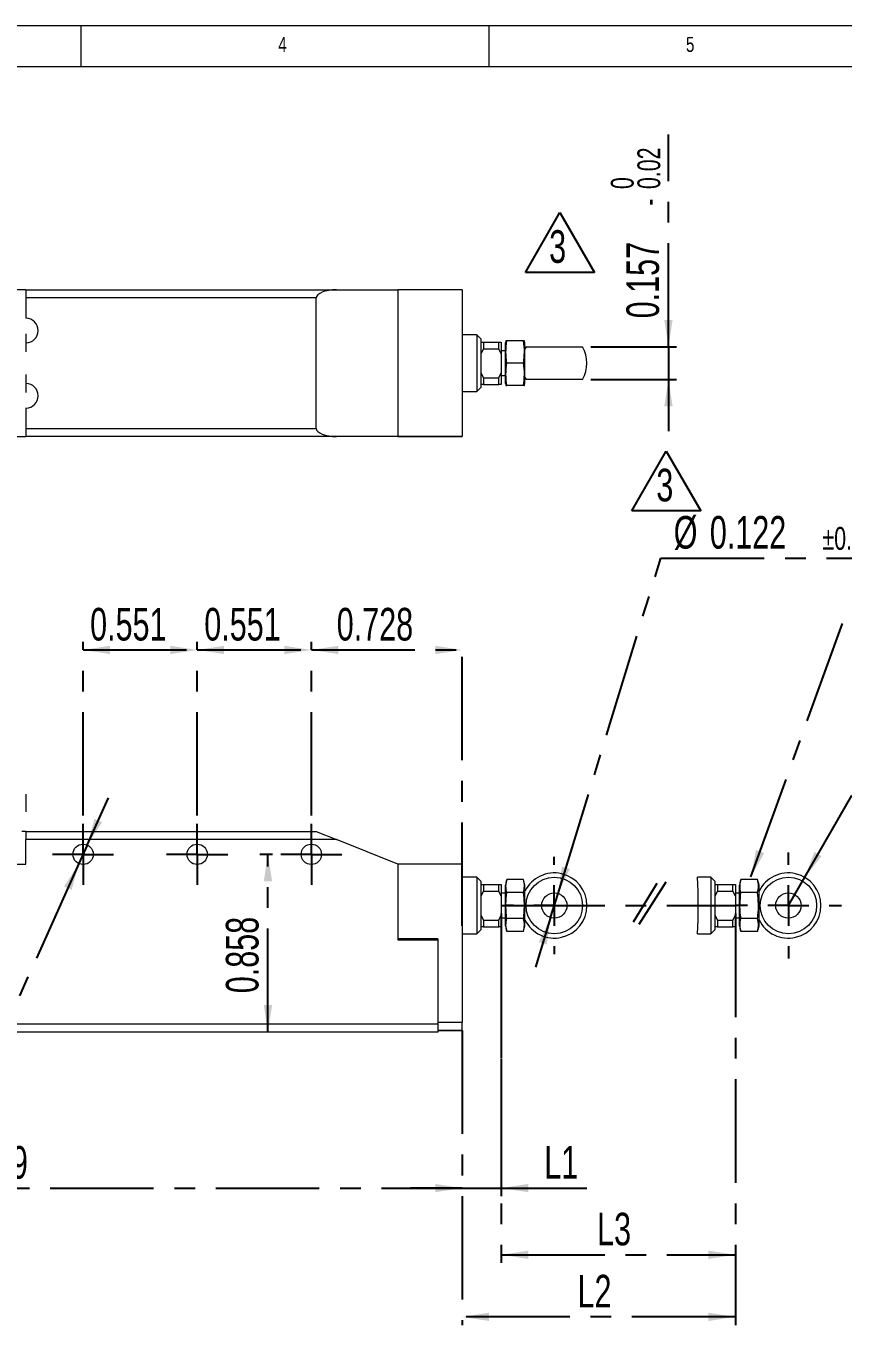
# Model space of a CAD drawing. Header units: inches. Extents: x 0.2 to 16.3, y 0.2 to 11.5.
# Drawn here: x 6.03 to 9.98, y 5.22 to 11.5 of the extents above; entities that cross this region are included whole.
import ezdxf

# ---------------------------------------------------------------- set-up
doc = ezdxf.new("R2010")
doc.units = ezdxf.units.IN
doc.header["$MEASUREMENT"] = 0
doc.linetypes.add('CENTERX2', pattern=[0.8, 0.5, -0.1, 0.1, -0.1])
doc.layers.add('CENTER_LINE', color=7, linetype='CENTERX2')
doc.layers.add('DIMENSION', color=7, linetype='Continuous')
doc.styles.add('SLDTEXTSTYLE0', font='TXT', dxfattribs={"width": 0.7})
doc.styles.add('SLDTEXTSTYLE2', font='TXT', dxfattribs={"width": 0.75})
doc.dimstyles.new('SLDDIMSTYLE0', dxfattribs={"dimtxt": 0.15748, "dimasz": 0.13, "dimexe": 0, "dimexo": 0.0625, "dimgap": 0.03937, "dimtad": 1, "dimdec": 3, "dimrnd": 1e-09, "dimzin": 12, "dimdsep": 46, "dimtxsty": 'SLDTEXTSTYLE0', "dimsah": 1, "dimcen": 0.09, "dimadec": 0, "dimazin": 3, "dimtfac": 1, "dimtdec": 3, "dimtofl": 0, "dimtmove": 0, "dimatfit": 3, "dimfxl": 1, "dimfrac": 2, "dimtolj": 1, "dimtzin": 12, "dimarcsym": 0})
doc.dimstyles.new('SLDDIMSTYLE10', dxfattribs={"dimtxt": 0.15748, "dimasz": 0.13, "dimexe": 0, "dimexo": 0.0625, "dimgap": 0.03937, "dimtad": 0, "dimtih": 1, "dimtoh": 1, "dimdec": 3, "dimrnd": 1e-09, "dimzin": 12, "dimdsep": 46, "dimtxsty": 'SLDTEXTSTYLE0', "dimsah": 1, "dimcen": 0, "dimadec": 0, "dimazin": 3, "dimtfac": 1, "dimtdec": 3, "dimtofl": 0, "dimtmove": 0, "dimatfit": 3, "dimfxl": 1, "dimfrac": 2, "dimtolj": 1, "dimtzin": 12, "dimarcsym": 0})
doc.dimstyles.new('SLDDIMSTYLE2', dxfattribs={"dimtxt": 0.15748, "dimasz": 0.13, "dimexe": 0, "dimexo": 0.0625, "dimgap": 0.03937, "dimtad": 1, "dimdec": 3, "dimrnd": 1e-09, "dimdsep": 46, "dimtxsty": 'SLDTEXTSTYLE0', "dimsah": 1, "dimcen": 0.09, "dimadec": 0, "dimazin": 2, "dimtfac": 1, "dimtdec": 3, "dimtofl": 0, "dimtmove": 0, "dimatfit": 3, "dimfxl": 1, "dimfrac": 2, "dimtolj": 1, "dimtzin": 12, "dimarcsym": 0})
doc.dimstyles.new('SLDDIMSTYLE4', dxfattribs={"dimtxt": 0.15748, "dimasz": 0.13, "dimexe": 0, "dimexo": 0.0625, "dimgap": 0.03937, "dimtad": 1, "dimdec": 3, "dimrnd": 1e-09, "dimzin": 12, "dimdsep": 46, "dimtxsty": 'SLDTEXTSTYLE0', "dimsah": 1, "dimcen": 0.09, "dimadec": 0, "dimazin": 3, "dimtfac": 1, "dimtdec": 3, "dimtmove": 0, "dimatfit": 0, "dimfxl": 1, "dimfrac": 2, "dimtolj": 1, "dimtzin": 12, "dimarcsym": 0})
doc.dimstyles.new('SLDDIMSTYLE5', dxfattribs={"dimtxt": 0.15748, "dimasz": 0.13, "dimexe": 0, "dimexo": 0.0625, "dimgap": 0.03937, "dimtad": 0, "dimtih": 1, "dimtoh": 1, "dimdec": 3, "dimrnd": 1e-09, "dimzin": 12, "dimdsep": 46, "dimtxsty": 'SLDTEXTSTYLE0', "dimsah": 1, "dimcen": 0, "dimadec": 0, "dimazin": 3, "dimtfac": 1, "dimtdec": 3, "dimtmove": 0, "dimatfit": 3, "dimfxl": 1, "dimfrac": 2, "dimtolj": 1, "dimtzin": 12, "dimarcsym": 0})
doc.dimstyles.new('SLDDIMSTYLE6', dxfattribs={"dimtxt": 0.15748, "dimasz": 0.13, "dimexe": 0, "dimexo": 0.0625, "dimgap": 0.03937, "dimtad": 0, "dimtih": 1, "dimtoh": 1, "dimdec": 3, "dimrnd": 1e-09, "dimdsep": 46, "dimtxsty": 'SLDTEXTSTYLE0', "dimsah": 1, "dimcen": 0, "dimadec": 0, "dimazin": 2, "dimtol": 1, "dimtp": 0.0039, "dimtm": 0.0039, "dimtfac": 1, "dimtdec": 3, "dimtmove": 0, "dimatfit": 3, "dimfxl": 1, "dimfrac": 2, "dimtolj": 1, "dimarcsym": 0})
doc.dimstyles.new('SLDDIMSTYLE7', dxfattribs={"dimtxt": 0.18, "dimasz": 0.13, "dimexe": 0, "dimexo": 0.0625, "dimgap": 0, "dimtad": 0, "dimtih": 1, "dimtoh": 1, "dimdec": 0, "dimrnd": 1e-09, "dimzin": 0, "dimdsep": 46, "dimtxsty": 'Standard', "dimsah": 1, "dimcen": 0.09, "dimadec": 0, "dimazin": 0, "dimtfac": 0.13, "dimtdec": 0, "dimtofl": 0, "dimtmove": 0, "dimatfit": 3, "dimfxl": 1, "dimfrac": 2, "dimtolj": 1, "dimtzin": 0, "dimarcsym": 0})
doc.dimstyles.new('SLDDIMSTYLE9', dxfattribs={"dimtxt": 0.15748, "dimasz": 0.13, "dimexe": 0, "dimexo": 0.0625, "dimgap": 0.03937, "dimtad": 1, "dimdec": 3, "dimrnd": 1e-09, "dimdsep": 46, "dimtxsty": 'SLDTEXTSTYLE0', "dimsah": 1, "dimcen": 0.09, "dimadec": 0, "dimazin": 2, "dimtol": 1, "dimtm": 0.0196, "dimtfac": 1, "dimtdec": 3, "dimtmove": 0, "dimatfit": 0, "dimfxl": 1, "dimfrac": 2, "dimtolj": 1, "dimarcsym": 0})

# ---------------------------------------------------------------- blocks, each defined once
blk = doc.blocks.new('_D')
at = {"layer": 'CENTER_LINE'}
for p, q in [((8.3276, 7.2094), (8.3276, 5.5227)), ((9.4578, 7.2094), (9.4578, 5.5227)), ((8.3276, 5.562), (9.4578, 5.562))]:
    blk.add_line(p, q, dxfattribs=at)
for points in [[(8.3276, 5.562), (8.4576, 5.542), (8.4576, 5.582)], [(9.4578, 5.562), (9.3278, 5.582), (9.3278, 5.542)]]:
    blk.add_solid(points, dxfattribs=at)
at = {"layer": 'CENTER_LINE', "insert": (8.7901, 5.765), "char_height": 0.15748, "attachment_point": 1, "style": 'SLDTEXTSTYLE0'}
blk.add_mtext('L3', dxfattribs=at)
blk = doc.blocks.new('_D_1')
at = {"layer": 'CENTER_LINE'}
for p, q in [((9.4578, 7.2094), (9.4578, 5.2229)), ((8.1386, 6.6456), (8.1386, 5.2229)), ((9.4578, 5.2622), (8.1386, 5.2622))]:
    blk.add_line(p, q, dxfattribs=at)
for points in [[(8.1386, 5.2622), (8.2686, 5.2422), (8.2686, 5.2822)], [(9.4578, 5.2622), (9.3278, 5.2822), (9.3278, 5.2422)]]:
    blk.add_solid(points, dxfattribs=at)
at = {"layer": 'CENTER_LINE', "insert": (8.6956, 5.4652), "char_height": 0.15748, "attachment_point": 1, "style": 'SLDTEXTSTYLE0'}
blk.add_mtext('L2', dxfattribs=at)
blk = doc.blocks.new('_D_6')
at = {"layer": 'CENTER_LINE'}
for p, q in [((3.7488, 7.0471), (3.7488, 5.8448)), ((8.1386, 6.6456), (8.1386, 5.8448)), ((3.7488, 5.8842), (8.1386, 5.8842))]:
    blk.add_line(p, q, dxfattribs=at)
for points in [[(3.7488, 5.8842), (3.8788, 5.8642), (3.8788, 5.9042)], [(8.1386, 5.8842), (8.0086, 5.9042), (8.0086, 5.8642)]]:
    blk.add_solid(points, dxfattribs=at)
at = {"layer": 'CENTER_LINE', "insert": (5.7549, 6.0872), "char_height": 0.15748, "attachment_point": 1, "style": 'SLDTEXTSTYLE0'}
blk.add_mtext('4.39', dxfattribs=at)
blk = doc.blocks.new('_D_7')
at = {"layer": 'CENTER_LINE'}
for p, q in [((8.3276, 7.1068), (8.3276, 5.8448)), ((8.1386, 6.6456), (8.1386, 5.8448)), ((8.1386, 5.8842), (7.8886, 5.8842)), ((8.1386, 5.8842), (8.3276, 5.8842)), ((8.3276, 5.8842), (8.7399, 5.8842))]:
    blk.add_line(p, q, dxfattribs=at)
for points in [[(8.1386, 5.8842), (8.0086, 5.9042), (8.0086, 5.8642)], [(8.3276, 5.8842), (8.4576, 5.8642), (8.4576, 5.9042)]]:
    blk.add_solid(points, dxfattribs=at)
at = {"layer": 'CENTER_LINE', "insert": (8.5347, 6.0872), "char_height": 0.15748, "attachment_point": 1, "style": 'SLDTEXTSTYLE0'}
blk.add_mtext('L1', dxfattribs=at)
blk = doc.blocks.new('_D_13')
at = {"layer": 'CENTER_LINE'}
for p, q in [((6.3079, 7.6828), (6.3079, 8.5222)), ((6.3079, 8.4829), (6.8591, 8.4829)), ((6.8591, 7.6828), (6.8591, 8.5222))]:
    blk.add_line(p, q, dxfattribs=at)
for points in [[(6.3079, 8.4829), (6.4379, 8.4629), (6.4379, 8.5029)], [(6.8591, 8.4829), (6.7291, 8.5029), (6.7291, 8.4629)]]:
    blk.add_solid(points, dxfattribs=at)
at = {"layer": 'CENTER_LINE', "insert": (6.342, 8.6859), "char_height": 0.15748, "attachment_point": 1, "style": 'SLDTEXTSTYLE0'}
blk.add_mtext('0.551', dxfattribs=at)
blk = doc.blocks.new('_D_14')
at = {"layer": 'CENTER_LINE'}
for p, q in [((6.8591, 7.6828), (6.8591, 8.5222)), ((6.8591, 8.4829), (7.4102, 8.4829)), ((7.4102, 7.6828), (7.4102, 8.5222))]:
    blk.add_line(p, q, dxfattribs=at)
for points in [[(6.8591, 8.4829), (6.9891, 8.4629), (6.9891, 8.5029)], [(7.4102, 8.4829), (7.2802, 8.5029), (7.2802, 8.4629)]]:
    blk.add_solid(points, dxfattribs=at)
at = {"layer": 'CENTER_LINE', "insert": (6.8932, 8.6859), "char_height": 0.15748, "attachment_point": 1, "style": 'SLDTEXTSTYLE0'}
blk.add_mtext('0.551', dxfattribs=at)
blk = doc.blocks.new('_D_15')
at = {"layer": 'CENTER_LINE'}
for p, q in [((7.4102, 7.6828), (7.4102, 8.5222)), ((7.4102, 8.4829), (8.1386, 8.4829)), ((8.1386, 7.1501), (8.1386, 8.5222))]:
    blk.add_line(p, q, dxfattribs=at)
for points in [[(7.4102, 8.4829), (7.5402, 8.4629), (7.5402, 8.5029)], [(8.1386, 8.4829), (8.0086, 8.5029), (8.0086, 8.4629)]]:
    blk.add_solid(points, dxfattribs=at)
at = {"layer": 'CENTER_LINE', "insert": (7.5329, 8.6859), "char_height": 0.15748, "attachment_point": 1, "style": 'SLDTEXTSTYLE0'}
blk.add_mtext('0.728', dxfattribs=at)
blk = doc.blocks.new('_D_16')
at = {"layer": 'CENTER_LINE'}
for p, q in [((7.2232, 7.4958), (7.1612, 7.4958)), ((7.2006, 6.6375), (7.2006, 7.4958))]:
    blk.add_line(p, q, dxfattribs=at)
for points in [[(7.2006, 7.4958), (7.1806, 7.3658), (7.2206, 7.3658)], [(7.2006, 6.6375), (7.2206, 6.7675), (7.1806, 6.7675)]]:
    blk.add_solid(points, dxfattribs=at)
at = {"layer": 'CENTER_LINE', "insert": (6.9976, 6.8252), "char_height": 0.15748, "attachment_point": 1, "rotation": 90, "style": 'SLDTEXTSTYLE0'}
blk.add_mtext('0.858', dxfattribs=at)
blk = doc.blocks.new('_D_17')
at = {"layer": 'CENTER_LINE'}
for p, q in [((6.328, 7.5407), (6.4305, 7.7687)), ((6.328, 7.5407), (6.2877, 7.4509)), ((6.2877, 7.4509), (5.6977, 6.1379)), ((5.6977, 6.1379), (4.2793, 6.1379))]:
    blk.add_line(p, q, dxfattribs=at)
for points in [[(6.328, 7.5407), (6.3996, 7.6511), (6.3631, 7.6675)], [(6.2877, 7.4509), (6.2162, 7.3405), (6.2527, 7.3241)]]:
    blk.add_solid(points, dxfattribs=at)
at = {"layer": 'CENTER_LINE', "char_height": 0.15748, "attachment_point": 1, "style": 'SLDTEXTSTYLE0'}
for s, insert in [('3-TAP#5 HOLE', (4.2793, 6.5244)), ('DEPTH 0.335', (4.383, 6.3409))]:
    blk.add_mtext(s, dxfattribs=dict(at, insert=insert))
blk = doc.blocks.new('_D_18')
at = {"layer": 'CENTER_LINE'}
for p, q in [((8.6013, 7.3069), (9.0976, 8.9267)), ((9.0976, 8.9267), (10.8742, 8.9267)), ((8.5656, 7.1902), (8.6013, 7.3069)), ((8.5656, 7.1902), (8.4923, 6.9512))]:
    blk.add_line(p, q, dxfattribs=at)
for points in [[(8.6013, 7.3069), (8.6585, 7.4253), (8.6203, 7.4371)], [(8.5656, 7.1902), (8.5084, 7.0718), (8.5466, 7.0601)]]:
    blk.add_solid(points, dxfattribs=at)
at = {"layer": 'CENTER_LINE', "attachment_point": 1, "style": 'SLDTEXTSTYLE0'}
for s, insert, char_height in [('%%c', (9.1601, 9.1297), 0.15748), ('0.122', (9.3345, 9.1297), 0.15748), ('HOLE', (10.3826, 9.1297), 0.15748), ('±0.004', (9.8784, 9.0766), 0.11024)]:
    blk.add_mtext(s, dxfattribs=dict(at, insert=insert, char_height=char_height))
blk = doc.blocks.new('SW_CENTERMARKSYMBOL_1')
at = {"layer": 'CENTER_LINE', "color": 0}
for p, q in [((0, 0.0984), (0, 0.1476)), ((0, 0), (0, 0.0984)), ((-0.0984, 0), (-0.1476, 0)), ((0, 0), (-0.0984, 0)), ((0, 0), (0, -0.0984)), ((0, 0), (0.0984, 0)), ((0.0984, 0), (0.1476, 0)), ((0, -0.0984), (0, -0.1476))]:
    blk.add_line(p, q, dxfattribs=at)
blk = doc.blocks.new('SW_CENTERMARKSYMBOL_2')
at = {"layer": 'CENTER_LINE', "color": 0}
for p, q in [((0, 0.0984), (0, 0.1476)), ((0, 0), (0, 0.0984)), ((-0.0984, 0), (-0.1476, 0)), ((0, 0), (-0.0984, 0)), ((0, 0), (0, -0.0984)), ((0, 0), (0.0984, 0)), ((0.0984, 0), (0.1476, 0)), ((0, -0.0984), (0, -0.1476))]:
    blk.add_line(p, q, dxfattribs=at)
blk = doc.blocks.new('SW_CENTERMARKSYMBOL_3')
at = {"layer": 'CENTER_LINE', "color": 0}
for p, q in [((0, 0.0984), (0, 0.1476)), ((0, 0), (0, 0.0984)), ((-0.0984, 0), (-0.1476, 0)), ((0, 0), (-0.0984, 0)), ((0, 0), (0, -0.0984)), ((0, 0), (0.0984, 0)), ((0.0984, 0), (0.1476, 0)), ((0, -0.0984), (0, -0.1476))]:
    blk.add_line(p, q, dxfattribs=at)
blk = doc.blocks.new('SW_CENTERMARKSYMBOL_4')
at = {"layer": 'CENTER_LINE', "color": 0}
for p, q in [((0, 0.1969), (0, 0.2348)), ((0, 0), (0, 0.0984)), ((-0.1969, 0), (-0.2348, 0)), ((0, 0), (-0.0984, 0)), ((0, 0), (0, -0.0984)), ((0, 0), (0.0984, 0)), ((0.1969, 0), (0.2348, 0)), ((0, -0.1969), (0, -0.2348))]:
    blk.add_line(p, q, dxfattribs=at)
blk = doc.blocks.new('_D_26')
at = {"layer": 'CENTER_LINE'}
for p, q in [((9.1346, 9.9465), (9.1346, 10.9728)), ((8.7592, 9.9465), (9.174, 9.9465)), ((9.1346, 9.9465), (9.1346, 9.789)), ((8.7592, 9.789), (9.174, 9.789)), ((9.1346, 9.789), (9.1346, 9.539))]:
    blk.add_line(p, q, dxfattribs=at)
for points in [[(9.1346, 9.9465), (9.1546, 10.0765), (9.1146, 10.0765)], [(9.1346, 9.789), (9.1146, 9.659), (9.1546, 9.659)]]:
    blk.add_solid(points, dxfattribs=at)
at = {"layer": 'CENTER_LINE', "attachment_point": 1, "rotation": 90, "style": 'SLDTEXTSTYLE0'}
for s, insert, char_height in [('0.02', (8.9847, 10.7085), 0.11024), ('0', (8.8563, 10.7085), 0.1102), ('-', (8.9847, 10.6283), 0.1102), ('0.157', (8.9316, 10.0843), 0.15748)]:
    blk.add_mtext(s, dxfattribs=dict(at, insert=insert, char_height=char_height))
blk = doc.blocks.new('SW_NOTE_0_7')
at = {"layer": 'CENTER_LINE', "color": 0}
for p, q in [((-0.1147, -0.0006), (0.052, 0.2881)), ((0.052, 0.2881), (0.2187, -0.0006)), ((0.2187, -0.0006), (-0.1147, -0.0006))]:
    blk.add_line(p, q, dxfattribs=at)
at = {"layer": 'CENTER_LINE', "color": 0, "insert": (0, 0.203), "char_height": 0.1575, "attachment_point": 1, "style": 'SLDTEXTSTYLE0'}
blk.add_mtext('3', dxfattribs=at)
blk = doc.blocks.new('SW_NOTE_0_8')
at = {"layer": 'CENTER_LINE', "color": 0}
for p, q in [((-0.1183, -0.0003), (0.0484, 0.2884)), ((0.0484, 0.2884), (0.2151, -0.0003)), ((0.2151, -0.0003), (-0.1183, -0.0003))]:
    blk.add_line(p, q, dxfattribs=at)
at = {"layer": 'CENTER_LINE', "color": 0, "insert": (0, 0.203), "char_height": 0.1575, "attachment_point": 1, "style": 'SLDTEXTSTYLE0'}
blk.add_mtext('3', dxfattribs=at)
blk = doc.blocks.new('_D_34')
at = {"layer": 'CENTER_LINE'}
for p, q in [((9.7924, 7.3849), (10.0206, 7.7802)), ((10.0206, 7.7802), (12.1829, 7.7802)), ((9.7137, 7.2486), (9.7924, 7.3849))]:
    blk.add_line(p, q, dxfattribs=at)
blk.add_solid([(9.7924, 7.3849), (9.8747, 7.4875), (9.8401, 7.5075)], dxfattribs=at)
at = {"layer": 'CENTER_LINE', "char_height": 0.15748, "attachment_point": 1, "style": 'SLDTEXTSTYLE0'}
for s, insert in [('ROD END TIP SUS', (10.3381, 8.18)), ('SPHERE R0.157', (10.0831, 7.9832)), ('0.004', (11.698, 7.9832)), ('%%p', (11.5289, 7.9832))]:
    blk.add_mtext(s, dxfattribs=dict(at, insert=insert))
blk = doc.blocks.new('SW_CENTERMARKSYMBOL_12')
at = {"layer": 'CENTER_LINE', "color": 0}
for p, q in [((0, 0.1969), (0, 0.2559)), ((0, 0), (0, 0.0984)), ((-0.1969, 0), (-0.2559, 0)), ((0, 0), (-0.0984, 0)), ((0, 0), (0, -0.0984)), ((0, 0), (0.0984, 0)), ((0.1969, 0), (0.2559, 0)), ((0, -0.1969), (0, -0.2559))]:
    blk.add_line(p, q, dxfattribs=at)

msp = doc.modelspace()

# ---------------------------------------------------------------- linework, layer by layer
at = {"color": 7, "linetype": 'Continuous', "lineweight": 18}
for p, q in [((16.3386, 11.4961), (0.1969, 11.4961)), ((6.2992, 11.2992), (6.2992, 11.4961)), ((8.2677, 11.4961), (8.2677, 11.2992)), ((16.1516, 11.2992), (0.3937, 11.2992)), ((6.0323, 10.2221), (4.3315, 10.2221)), ((6.0323, 10.2221), (7.5323, 10.2221)), ((6.0323, 10.2221), (6.0323, 10.1827)), ((7.4339, 10.1827), (6.0323, 10.1827)), ((6.0323, 10.1827), (6.0323, 10.0843)), ((7.4339, 9.5528), (7.4339, 10.1827)), ((7.5323, 10.2221), (7.8276, 10.2221)), ((8.1386, 10.2222), (7.8276, 10.2222)), ((7.8276, 10.2222), (7.8276, 9.5135)), ((7.8276, 10.2221), (7.8276, 10.1237)), ((8.1386, 10.2222), (8.1386, 9.5135)), ((6.0323, 10.0095), (6.0323, 9.9229)), ((8.2094, 10.0048), (8.1386, 10.0048)), ((8.2291, 9.9851), (8.2094, 10.0048)), ((8.2094, 10.0048), (8.2094, 9.7727)), ((8.2291, 9.9851), (8.2291, 9.7864)), ((8.3499, 9.9761), (8.3472, 9.9662)), ((8.4346, 9.9761), (8.3544, 9.9761)), ((8.4417, 9.9662), (8.4391, 9.9761)), ((8.2291, 9.9699), (8.241, 9.9699)), ((8.241, 9.9376), (8.2291, 9.9134)), ((8.241, 9.9699), (8.241, 9.9376)), ((8.241, 9.9699), (8.3157, 9.9699)), ((8.241, 9.9376), (8.3157, 9.9376)), ((8.3157, 9.9376), (8.3157, 9.9699)), ((8.3157, 9.9699), (8.3276, 9.9699)), ((8.3276, 9.9135), (8.3157, 9.9376)), ((8.3276, 9.9699), (8.3276, 9.9135)), ((8.3472, 9.9268), (8.3276, 9.9268)), ((8.3276, 9.9135), (8.3276, 9.8216)), ((8.3472, 9.7694), (8.3472, 9.9662)), ((8.4417, 9.7694), (8.4417, 9.9662)), ((8.4471, 9.9465), (8.7198, 9.9465)), ((8.4346, 9.8678), (8.3544, 9.8678)), ((6.0323, 9.8127), (6.0323, 9.7261)), ((8.2291, 9.8216), (8.2409, 9.7975)), ((8.2291, 9.7864), (8.2291, 9.7505)), ((8.2409, 9.7975), (8.3157, 9.7975)), ((8.2409, 9.7975), (8.2409, 9.7652)), ((8.3157, 9.7975), (8.3276, 9.8216)), ((8.3157, 9.7652), (8.3157, 9.7975)), ((8.3276, 9.8216), (8.3276, 9.7652)), ((8.3276, 9.8087), (8.3472, 9.8087)), ((8.7198, 9.789), (8.4471, 9.789)), ((8.1386, 9.7308), (8.2094, 9.7308)), ((8.2094, 9.7727), (8.2094, 9.7308)), ((8.2094, 9.7308), (8.2291, 9.7505)), ((8.2409, 9.7652), (8.2291, 9.7652)), ((8.2409, 9.7652), (8.3157, 9.7652)), ((8.3276, 9.7652), (8.3157, 9.7652)), ((8.3472, 9.7694), (8.3499, 9.7595)), ((8.4346, 9.7595), (8.3544, 9.7595)), ((8.4391, 9.7595), (8.4417, 9.7694)), ((6.0323, 9.6513), (6.0323, 9.5528)), ((6.0323, 9.5528), (7.4339, 9.5528)), ((6.0323, 9.5528), (6.0323, 9.5135)), ((4.3315, 9.5135), (6.0323, 9.5135)), ((7.5323, 9.5135), (6.0323, 9.5135)), ((7.8276, 9.5135), (7.5323, 9.5135)), ((7.8276, 9.5135), (7.8276, 9.5135)), ((8.1386, 9.5135), (7.8276, 9.5135)), ((7.8276, 9.5135), (7.8276, 9.5134)), ((7.8276, 9.5134), (8.0205, 9.5134)), ((8.0205, 9.5134), (8.0205, 9.5132)), ((8.0205, 9.5132), (8.1386, 9.5132)), ((8.1386, 9.5135), (8.1386, 9.5132)), ((6.0323, 7.7872), (6.0323, 7.7439)), ((6.0323, 7.7439), (6.0323, 7.7006)), ((6.0323, 7.606), (6.0126, 7.606)), ((6.0323, 7.606), (7.4339, 7.606)), ((6.0323, 7.606), (6.0323, 7.5667)), ((7.4339, 7.606), (7.5323, 7.5667)), ((7.5323, 7.5667), (6.0323, 7.5667)), ((6.0323, 7.4486), (6.0323, 7.5667)), ((7.8276, 7.4486), (7.5323, 7.5667)), ((4.3315, 7.4486), (6.0323, 7.4486)), ((7.8276, 7.4488), (7.8276, 7.4486)), ((8.1386, 7.4488), (7.8276, 7.4488)), ((7.8276, 7.4486), (7.8276, 7.2912)), ((8.1386, 7.4488), (8.1386, 6.685)), ((8.2094, 7.3856), (8.1386, 7.3856)), ((8.2291, 7.3659), (8.2094, 7.3856)), ((8.2094, 7.3856), (8.2094, 7.3472)), ((8.2094, 7.3472), (8.2094, 7.1116)), ((8.2291, 7.3659), (8.2291, 7.333)), ((8.2291, 7.3509), (8.2409, 7.3509)), ((8.2409, 7.3509), (8.2409, 7.3186)), ((8.2409, 7.3509), (8.3157, 7.3509)), ((8.3157, 7.3186), (8.3157, 7.3509)), ((8.3157, 7.3509), (8.3276, 7.3509)), ((8.3276, 7.3509), (8.3276, 7.2945)), ((8.3544, 7.3736), (8.3472, 7.347)), ((8.3472, 7.2486), (8.3472, 7.347)), ((8.4346, 7.3736), (8.3544, 7.3736)), ((8.4417, 7.347), (8.4346, 7.3736)), ((8.4417, 7.2486), (8.4417, 7.347)), ((9.3397, 7.3856), (9.2751, 7.3856)), ((9.3593, 7.3659), (9.3397, 7.3856)), ((9.3397, 7.3856), (9.3397, 7.3472)), ((9.3397, 7.3472), (9.3397, 7.1116)), ((9.3593, 7.3659), (9.3593, 7.333)), ((9.3593, 7.3509), (9.3712, 7.3509)), ((9.3712, 7.3509), (9.3712, 7.3186)), ((9.3712, 7.3509), (9.446, 7.3509)), ((9.446, 7.3186), (9.446, 7.3509)), ((9.446, 7.3509), (9.4578, 7.3509)), ((9.4578, 7.3509), (9.4578, 7.2945)), ((9.4846, 7.3736), (9.4775, 7.347)), ((9.4775, 7.2486), (9.4775, 7.347)), ((9.5648, 7.3736), (9.4846, 7.3736)), ((9.5719, 7.347), (9.5648, 7.3736)), ((9.5719, 7.2486), (9.5719, 7.347)), ((7.8276, 7.2912), (7.8276, 7.0877)), ((8.2291, 7.333), (8.2291, 7.1312)), ((8.2409, 7.3186), (8.2291, 7.2945)), ((8.2409, 7.3186), (8.3157, 7.3186)), ((8.3276, 7.2945), (8.3157, 7.3186)), ((8.3472, 7.3076), (8.3276, 7.3076)), ((8.3276, 7.2945), (8.3276, 7.2026)), ((8.4346, 7.3111), (8.3544, 7.3111)), ((9.3593, 7.333), (9.3593, 7.1312)), ((9.3712, 7.3186), (9.3593, 7.2945)), ((9.3712, 7.3186), (9.446, 7.3186)), ((9.4578, 7.2945), (9.446, 7.3186)), ((9.4775, 7.3076), (9.4578, 7.3076)), ((9.4578, 7.2945), (9.4578, 7.2026)), ((9.5648, 7.3111), (9.4846, 7.3111)), ((8.3472, 7.1501), (8.3472, 7.2486)), ((8.4417, 7.1501), (8.4417, 7.2486)), ((9.4775, 7.1501), (9.4775, 7.2486)), ((9.5719, 7.1501), (9.5719, 7.2486)), ((8.2291, 7.2026), (8.2409, 7.1786)), ((8.2409, 7.1786), (8.3157, 7.1786)), ((8.2409, 7.1786), (8.2409, 7.1462)), ((8.3157, 7.1786), (8.3276, 7.2026)), ((8.3157, 7.1462), (8.3157, 7.1786)), ((8.3276, 7.2026), (8.3276, 7.1462)), ((8.3276, 7.1895), (8.3472, 7.1895)), ((8.4346, 7.1861), (8.3544, 7.1861)), ((9.3593, 7.2026), (9.3712, 7.1786)), ((9.3712, 7.1786), (9.446, 7.1786)), ((9.3712, 7.1786), (9.3712, 7.1462)), ((9.446, 7.1786), (9.4578, 7.2026)), ((9.446, 7.1462), (9.446, 7.1786)), ((9.4578, 7.2026), (9.4578, 7.1462)), ((9.4578, 7.1895), (9.4775, 7.1895)), ((9.5648, 7.1861), (9.4846, 7.1861)), ((8.1386, 7.1116), (8.2094, 7.1116)), ((8.2094, 7.1116), (8.2291, 7.1312)), ((8.2409, 7.1462), (8.2291, 7.1462)), ((8.2409, 7.1462), (8.3157, 7.1462)), ((8.3276, 7.1462), (8.3157, 7.1462)), ((8.3472, 7.1501), (8.3544, 7.1235)), ((8.4346, 7.1235), (8.3544, 7.1235)), ((8.4346, 7.1235), (8.4417, 7.1501)), ((9.2747, 7.1116), (9.3397, 7.1116)), ((9.3397, 7.1116), (9.3593, 7.1312)), ((9.3712, 7.1462), (9.3593, 7.1462)), ((9.3712, 7.1462), (9.446, 7.1462)), ((9.4578, 7.1462), (9.446, 7.1462)), ((9.4775, 7.1501), (9.4846, 7.1235)), ((9.5648, 7.1235), (9.4846, 7.1235)), ((9.5648, 7.1235), (9.5719, 7.1501)), ((7.8276, 7.0877), (7.8276, 7.0824)), ((7.8276, 7.0877), (8.0205, 7.0877)), ((8.0205, 7.0875), (7.8276, 7.0875)), ((7.8276, 7.0824), (8.0205, 7.0824)), ((8.0205, 7.0877), (8.0205, 6.685)), ((4.3315, 6.6769), (8.0205, 6.6769)), ((8.0205, 6.685), (8.1386, 6.685)), ((8.0205, 6.685), (8.0205, 6.681)), ((8.0205, 6.681), (8.0205, 6.6769)), ((8.0205, 6.6769), (8.0205, 6.6375)), ((8.1386, 6.6456), (8.1386, 6.685)), ((8.0205, 6.6375), (4.3315, 6.6375)), ((8.1386, 6.6456), (8.0205, 6.6456)), ((8.0205, 6.6454), (8.1386, 6.6454)), ((8.1386, 6.6456), (8.1386, 6.6454))]:
    msp.add_line(p, q, dxfattribs=at)
for centre, radius in [((6.3079, 7.4958), 0.0492), ((6.8591, 7.4958), 0.0492), ((7.4102, 7.4958), 0.0492), ((8.5835, 7.2486), 0.1364), ((9.7137, 7.2486), 0.1364), ((8.5835, 7.2486), 0.061), ((9.7137, 7.2486), 0.061)]:
    msp.add_circle(centre, radius, dxfattribs=at)
for centre, radius, start, end in [((6.0323, 10.0253), 0.0591, 270, 90), ((8.5835, 9.8678), 0.1575, 150, 154.15807), ((8.5835, 9.8678), 0.1575, 330, 30), ((8.5835, 9.8678), 0.1575, 205.84193, 210), ((6.0323, 9.7103), 0.0591, 270, 90), ((8.5835, 7.2486), 0.1575, 205.84193, 154.15807), ((9.7137, 7.2486), 0.1575, 205.84192, 154.15808), ((6.5634, 7.2522), 2.7149, 357.03125, 2.81658)]:
    msp.add_arc(centre, radius, start, end, dxfattribs=at)
for centre, start_param, end_param in [((7.5323, 10.1827), 1.570796, 3.141593), ((7.5323, 9.5528), 3.141593, 4.712389)]:
    msp.add_ellipse(centre, major_axis=(0.0984, 0), ratio=0.4, start_param=start_param, end_param=end_param, dxfattribs=at)
for points, knots in [([(8.3544, 9.9761), (8.3519, 9.9761), (8.3491, 9.9761), (8.3502, 9.9761), (8.3503, 9.9761)], [0, 0, 0, 0, 0.866892, 1, 1, 1, 1]), ([(8.3544, 9.8678), (8.3521, 9.8857), (8.3476, 9.9217), (8.3521, 9.9578), (8.3544, 9.9761)], [0, 0, 0, 0, 0.495216, 1, 1, 1, 1]), ([(8.4346, 9.8678), (8.4368, 9.8857), (8.4413, 9.9217), (8.4369, 9.9578), (8.4346, 9.9761)], [0, 0, 0, 0, 0.495216, 1, 1, 1, 1]), ([(8.4346, 9.9761), (8.4371, 9.9761), (8.4399, 9.9761), (8.4388, 9.9761), (8.4386, 9.9761)], [0, 0, 0, 0, 0.866892, 1, 1, 1, 1]), ([(8.3544, 9.7595), (8.3521, 9.7774), (8.3476, 9.8135), (8.3521, 9.8496), (8.3544, 9.8678)], [0, 0, 0, 0, 0.495216, 1, 1, 1, 1]), ([(8.4346, 9.7595), (8.4368, 9.7774), (8.4413, 9.8135), (8.4369, 9.8496), (8.4346, 9.8678)], [0, 0, 0, 0, 0.495216, 1, 1, 1, 1]), ([(8.3503, 9.7595), (8.3502, 9.7595), (8.349, 9.7595), (8.3519, 9.7595), (8.3544, 9.7595)], [0, 0, 0, 0, 0.119876, 1, 1, 1, 1]), ([(8.4387, 9.7595), (8.4388, 9.7595), (8.4399, 9.7595), (8.4371, 9.7595), (8.4346, 9.7595)], [0, 0, 0, 0, 0.119876, 1, 1, 1, 1]), ([(8.3544, 7.3111), (8.3521, 7.3214), (8.3476, 7.3422), (8.3521, 7.3631), (8.3544, 7.3736)], [0, 0, 0, 0, 0.495216, 1, 1, 1, 1]), ([(8.4346, 7.3111), (8.4368, 7.3214), (8.4413, 7.3422), (8.4369, 7.3631), (8.4346, 7.3736)], [0, 0, 0, 0, 0.495216, 1, 1, 1, 1]), ([(9.4846, 7.3111), (9.4824, 7.3214), (9.4779, 7.3422), (9.4823, 7.3631), (9.4846, 7.3736)], [0, 0, 0, 0, 0.495288, 1, 1, 1, 1]), ([(9.5648, 7.3111), (9.5671, 7.3214), (9.5716, 7.3422), (9.5671, 7.3631), (9.5648, 7.3736)], [0, 0, 0, 0, 0.4952882, 1, 1, 1, 1]), ([(8.3544, 7.1861), (8.3537, 7.1913), (8.3508, 7.2145), (8.3485, 7.2565), (8.3524, 7.2928), (8.3544, 7.3111)], [0, 0, 0, 0, 0.126972, 0.560077, 1, 1, 1, 1]), ([(8.4346, 7.1861), (8.4353, 7.1913), (8.4382, 7.2145), (8.4405, 7.2565), (8.4366, 7.2928), (8.4346, 7.3111)], [0, 0, 0, 0, 0.126972, 0.560077, 1, 1, 1, 1]), ([(9.4846, 7.1861), (9.4839, 7.1913), (9.481, 7.2145), (9.4787, 7.2565), (9.4826, 7.2928), (9.4846, 7.3111)], [0, 0, 0, 0, 0.126971, 0.560077, 1, 1, 1, 1]), ([(9.5648, 7.1861), (9.5655, 7.1913), (9.5684, 7.2145), (9.5707, 7.2565), (9.5668, 7.2928), (9.5648, 7.3111)], [0, 0, 0, 0, 0.126972, 0.560077, 1, 1, 1, 1]), ([(8.3544, 7.1235), (8.3521, 7.1339), (8.3476, 7.1547), (8.3521, 7.1755), (8.3544, 7.1861)], [0, 0, 0, 0, 0.4952157, 1, 1, 1, 1]), ([(8.4346, 7.1235), (8.4368, 7.1339), (8.4413, 7.1547), (8.4369, 7.1755), (8.4346, 7.1861)], [0, 0, 0, 0, 0.495216, 1, 1, 1, 1]), ([(9.4846, 7.1235), (9.4824, 7.1339), (9.4779, 7.1547), (9.4823, 7.1755), (9.4846, 7.1861)], [0, 0, 0, 0, 0.495288, 1, 1, 1, 1]), ([(9.5648, 7.1235), (9.5671, 7.1339), (9.5716, 7.1547), (9.5671, 7.1755), (9.5648, 7.1861)], [0, 0, 0, 0, 0.495288, 1, 1, 1, 1])]:
    msp.add_open_spline(points, degree=3, knots=knots, dxfattribs=at)
at = {"layer": 'CENTER_LINE'}
msp.add_line((8.3276, 7.2488), (9.4578, 7.2488), dxfattribs=at)
at = {"layer": 'DIMENSION'}
for p, q in [((9.0792, 7.3557), (8.9646, 7.1677)), ((9.1212, 7.3621), (8.9915, 7.1574))]:
    msp.add_line(p, q, dxfattribs=at)

# ---------------------------------------------------------------- block references
at = {"layer": 'CENTER_LINE'}
for name, p in [('SW_NOTE_0_7', (8.5585, 10.3068)), ('SW_NOTE_0_8', (9.076, 9.1548)), ('SW_CENTERMARKSYMBOL_1', (6.3079, 7.4958)), ('SW_CENTERMARKSYMBOL_2', (6.8591, 7.4958)), ('SW_CENTERMARKSYMBOL_3', (7.4102, 7.4958)), ('SW_CENTERMARKSYMBOL_4', (8.5835, 7.2486)), ('SW_CENTERMARKSYMBOL_12', (9.7137, 7.2486))]:
    msp.add_blockref(name, p, dxfattribs=at)

# ---------------------------------------------------------------- texts
at = {"color": 7, "linetype": 'Continuous', "lineweight": 0, "char_height": 0.0729, "attachment_point": 1, "style": 'SLDTEXTSTYLE2'}
for s, insert in [('4', (7.2507, 11.4436)), ('5', (9.2192, 11.4436))]:
    msp.add_mtext(s, dxfattribs=dict(at, insert=insert))

# ---------------------------------------------------------------- dimensions: what is measured, and where the dimension line sits
at = {"layer": 'CENTER_LINE'}
for base, p1, p2, dimstyle, picture, middle in [((9.13464, 9.78905), (8.71985, 9.94653), (8.71985, 9.78905), 'SLDDIMSTYLE9', '_D_26', (9.13464, 10.52857)), ((7.2006, 7.4958), (8.0205, 6.6375), (7.2626, 7.4958), 'SLDDIMSTYLE2', '_D_16', (7.2006, 7.0667))]:
    dim = msp.add_linear_dim(base=base, p1=p1, p2=p2, angle=90, dimstyle=dimstyle, dxfattribs=at)
    dim.commit()
    dim.dimension.update_dxf_attribs({"geometry": picture, "text_midpoint": middle, "dimtype": 160})
dim = msp.add_diameter_dim_2p(p1=(8.6013, 7.3069), p2=(8.5656, 7.1902), text='<> HOLE', dimstyle='SLDDIMSTYLE6', dxfattribs=at)
dim.commit()
dim.dimension.update_dxf_attribs({"geometry": '_D_18', "text_midpoint": (10.0172, 9.0381), "dimtype": 163})
for base, p1, p2, dimstyle, picture, middle in [((6.8591, 8.4829), (6.3079, 7.6434), (6.8591, 7.6434), 'SLDDIMSTYLE2', '_D_13', (6.5835, 8.4829)), ((7.4102, 8.4829), (6.8591, 7.6434), (7.4102, 7.6434), 'SLDDIMSTYLE2', '_D_14', (7.1346, 8.4829)), ((8.1386, 8.4829), (7.4102, 7.6434), (8.1386, 7.1108), 'SLDDIMSTYLE2', '_D_15', (7.7744, 8.4829)), ((8.1386, 5.2622), (9.4578, 7.2488), (8.1386, 6.685), 'SLDDIMSTYLE0', '_D_1', (8.7982, 5.2622)), ((8.3276, 5.8842), (8.1386, 6.685), (8.3276, 7.1462), 'SLDDIMSTYLE4', '_D_7', (8.6373, 5.8842)), ((8.1386, 5.8842), (3.7488, 7.0864), (8.1386, 6.685), 'SLDDIMSTYLE0', '_D_6', (5.9437, 5.8842))]:
    dim = msp.add_linear_dim(base=base, p1=p1, p2=p2, dimstyle=dimstyle, dxfattribs=at)
    dim.commit()
    dim.dimension.update_dxf_attribs({"geometry": picture, "text_midpoint": middle, "dimtype": 160})
dim = msp.add_radius_dim(center=(9.7137, 7.2486), mpoint=(9.7924, 7.3849), text='ROD END TIP SUS\\PSPHERE R0.157 %%p 0.004', dimstyle='SLDDIMSTYLE10', dxfattribs=at)
dim.commit()
dim.dimension.update_dxf_attribs({"geometry": '_D_34', "text_midpoint": (11.133, 7.9703), "dimtype": 164})
dim = msp.add_diameter_dim_2p(p1=(6.2877, 7.4509), p2=(6.328, 7.5407), text='3-TAP#5 HOLE\\PDEPTH 0.335', dimstyle='SLDDIMSTYLE5', override={"dimpost": '<>'}, dxfattribs=at)
dim.commit()
dim.dimension.update_dxf_attribs({"geometry": '_D_17', "text_midpoint": (4.9573, 6.3214), "dimtype": 163})
dim = msp.add_linear_dim(base=(9.4578, 5.562), p1=(8.3276, 7.2488), p2=(9.4578, 7.2488), text='L3', dimstyle='SLDDIMSTYLE0', dxfattribs=at)
dim.commit()
dim.dimension.update_dxf_attribs({"geometry": '_D', "text_midpoint": (8.8927, 5.562), "dimtype": 160})

# ---------------------------------------------------------------- leaders
msp.add_leader([(9.5332, 7.3877), (9.988, 8.6467)], dimstyle='SLDDIMSTYLE7', dxfattribs=at)

doc.saveas('drawing.dxf')
